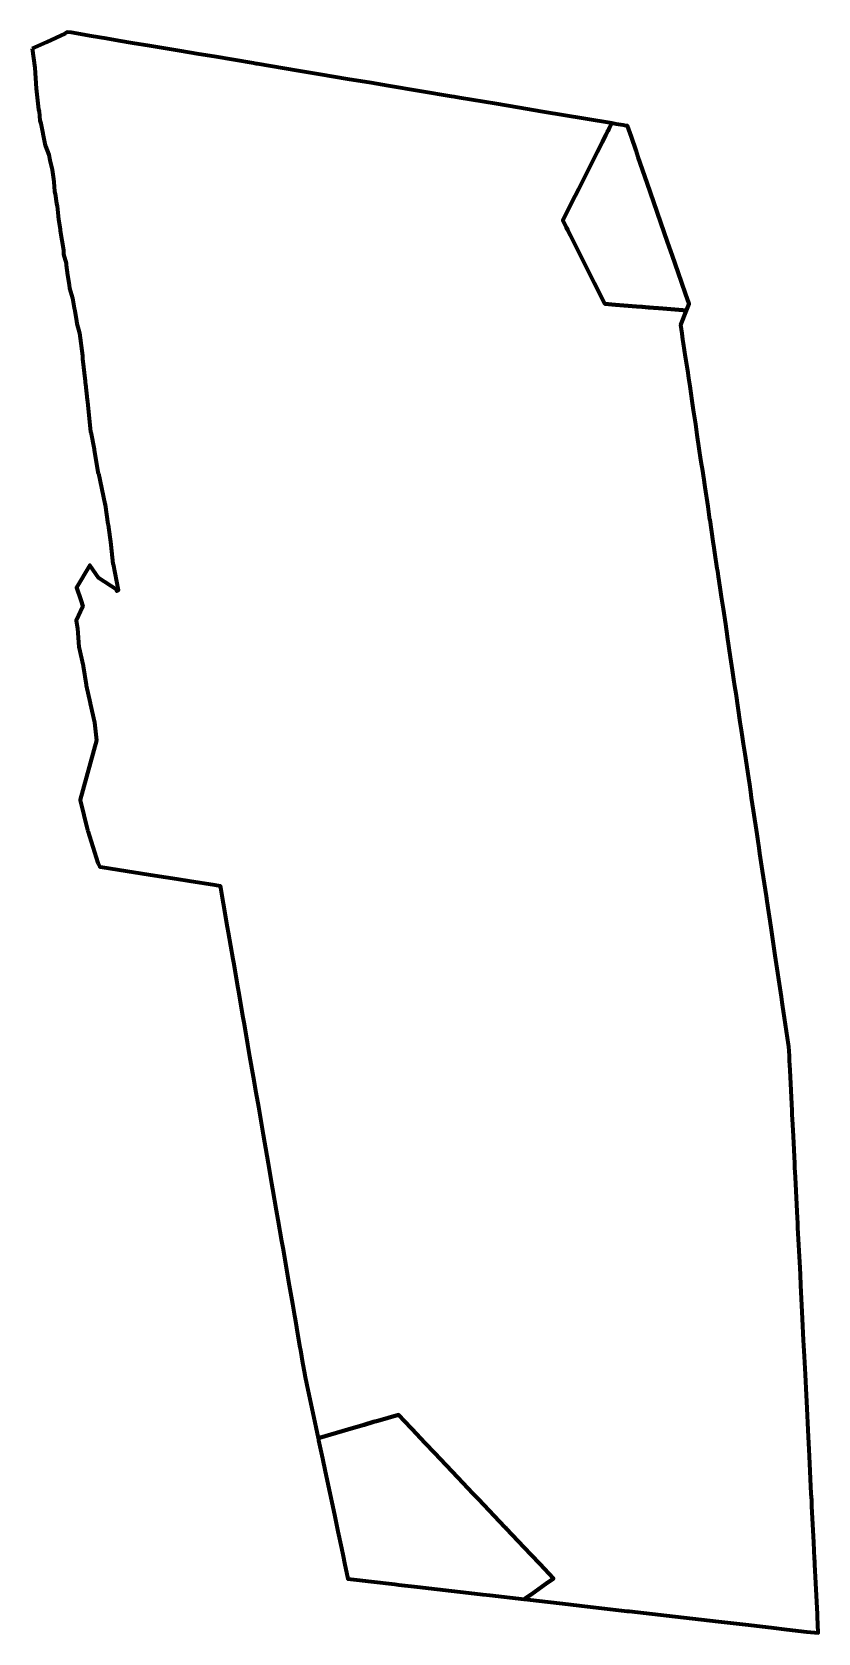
# Model space of a CAD drawing. Header units: metres. Extents: x 808113 to 808198, y 9157367 to 9157541.
import ezdxf

# ---------------------------------------------------------------- set-up
doc = ezdxf.new("R2010")
doc.units = ezdxf.units.M
doc.header["$MEASUREMENT"] = 0
doc.layers.add('2804-21192', color=1, linetype='Continuous')

msp = doc.modelspace()

# ---------------------------------------------------------------- linework, layer by layer
at = {"layer": '2804-21192', "color": 254, "lineweight": 70, "true_color": 0xcccccc}
msp.add_lwpolyline([(808112.66, 9157539.13), (808112.96, 9157537.05), (808113.11, 9157534.81), (808113.38, 9157532.49), (808113.43, 9157532.29), (808113.51, 9157531.3), (808113.61, 9157530.99), (808114.04, 9157528.78), (808114.13, 9157528.53), (808114.5, 9157527.59), (808114.61, 9157527.01), (808114.86, 9157525.93), (808114.99, 9157524.92), (808115.03, 9157524.62), (808115.12, 9157523.6), (808115.18, 9157523.33), (808115.33, 9157522.27), (808115.39, 9157522.03), (808115.51, 9157520.94), (808115.54, 9157520.55), (808115.72, 9157519.5), (808115.74, 9157519.32), (808115.89, 9157518.24), (808116.08, 9157517.2), (808116.1, 9157516.77), (808116.37, 9157515.78), (808116.38, 9157515.58), (808116.54, 9157514.48), (808116.7, 9157513.42), (808116.73, 9157513.08), (808117.05, 9157511.99), (808117.25, 9157510.9), (808117.33, 9157510.6), (808117.5, 9157509.48), (808117.54, 9157509.21), (808117.83, 9157508.16), (808118.14, 9157505.72), (808118.17, 9157505.39), (808118.43, 9157502.95), (808118.46, 9157502.77), (808118.49, 9157502.63), (808118.68, 9157500.9), (808118.71, 9157500.73), (808119.04, 9157497.45), (808119.05, 9157497.43), (808119.05, 9157497.39), (808119.43, 9157495.53), (808119.44, 9157495.46), (808119.84, 9157493.06), (808119.87, 9157492.94), (808119.88, 9157492.89), (808120.6, 9157489.59), (808120.62, 9157489.5), (808120.91, 9157487.39), (808120.93, 9157487.34), (808120.94, 9157487.31), (808121.23, 9157485.18), (808121.25, 9157485.14), (808121.47, 9157483.08), (808121.48, 9157483.06), (808121.48, 9157483.05), (808122.04, 9157480.2), (808122.04, 9157480.15), (808121.9, 9157480.11), (808121.9, 9157480.23), (808119.95, 9157481.51), (808118.95, 9157482.93), (808117.52, 9157480.48), (808117.97, 9157479.13), (808118.21, 9157478.41), (808117.48, 9157476.88), (808117.6, 9157476.05), (808117.6, 9157476.04), (808117.74, 9157474.05), (808117.74, 9157474.02), (808118.22, 9157471.97), (808118.23, 9157471.93), (808118.55, 9157469.9), (808118.57, 9157469.84), (808118.99, 9157467.91), (808118.99, 9157467.87), (808119.45, 9157465.82), (808119.68, 9157463.84), (808119.68, 9157463.83), (808117.91, 9157457.39), (808117.92, 9157457.36), (808118.71, 9157454.08), (808118.72, 9157454.03), (808119.84, 9157450.53), (808119.85, 9157450.51), (808119.87, 9157450.47), (808120.03, 9157450.11), (808120.03, 9157450.11), (808120.1, 9157450.1), (808123.06, 9157449.63), (808126.02, 9157449.16), (808128.43, 9157448.78), (808129.76, 9157448.57), (808132.56, 9157448.13), (808133.14, 9157448.03), (808133.48, 9157446.09), (808133.92, 9157443.54), (808134.02, 9157442.97), (808134.52, 9157440.05), (808134.58, 9157439.68), (808135.07, 9157436.9), (808135.17, 9157436.32), (808135.59, 9157433.9), (808135.74, 9157432.98), (808136.13, 9157430.76), (808136.35, 9157429.47), (808136.73, 9157427.26), (808137.03, 9157425.53), (808137.3, 9157423.97), (808137.64, 9157422.02), (808137.82, 9157420.95), (808138.22, 9157418.65), (808138.36, 9157417.83), (808138.74, 9157415.65), (808138.85, 9157415.01), (808139.25, 9157412.69), (808139.43, 9157411.68), (808139.82, 9157409.38), (808139.95, 9157408.65), (808140.44, 9157405.83), (808140.59, 9157404.93), (808141, 9157402.55), (808141.23, 9157401.25), (808141.3, 9157400.86), (808141.61, 9157399.07), (808141.83, 9157397.78), (808141.88, 9157397.5), (808142.12, 9157396.11), (808142.31, 9157395.01), (808142.35, 9157394.76), (808142.58, 9157393.69), (808142.9, 9157392.18), (808143.12, 9157391.14), (808143.55, 9157389.13), (808143.8, 9157387.92), (808143.96, 9157387.97), (808147.64, 9157389.04), (808148.81, 9157389.38), (808149.85, 9157389.69), (808150.32, 9157389.82), (808152.55, 9157390.47), (808153.25, 9157389.73), (808153.92, 9157389.03), (808153.99, 9157388.95), (808155.46, 9157387.4), (808156.49, 9157386.32), (808159.02, 9157383.65), (808160.65, 9157381.92), (808161.25, 9157381.3), (808164.14, 9157378.25), (808164.2, 9157378.19), (808164.29, 9157378.09), (808166.25, 9157376.02), (808166.98, 9157375.25), (808167.93, 9157374.26), (808169.43, 9157372.66), (808169.35, 9157372.6), (808168.95, 9157372.32), (808168.6, 9157372.07), (808166.98, 9157370.93), (808166.82, 9157370.81), (808166.36, 9157370.49), (808166.24, 9157370.41), (808166.36, 9157370.4), (808166.92, 9157370.33), (808171.03, 9157369.86), (808172.52, 9157369.69), (808177.44, 9157369.12), (808177.53, 9157369.11), (808177.67, 9157369.09), (808182.66, 9157368.52), (808187.38, 9157367.98), (808190.31, 9157367.64), (808193.13, 9157367.31), (808194.83, 9157367.12), (808197.01, 9157366.87), (808198.22, 9157366.73), (808198.19, 9157367.64), (808198.16, 9157368.49), (808198.16, 9157368.62), (808198.15, 9157368.79), (808197.98, 9157372.15), (808197.88, 9157374.18), (808197.86, 9157374.5), (808197.85, 9157374.83), (808197.76, 9157376.57), (808197.56, 9157380.54), (808197.53, 9157381.17), (808197.49, 9157381.88), (808197.29, 9157385.97), (808197.25, 9157386.71), (808197.22, 9157387.37), (808197.18, 9157388.06), (808196.99, 9157391.92), (808196.95, 9157392.6), (808196.84, 9157394.85), (808196.74, 9157396.83), (808196.68, 9157398.02), (808196.65, 9157398.58), (808196.54, 9157400.9), (808196.35, 9157404.59), (808196.3, 9157405.71), (808196.26, 9157406.46), (808196.04, 9157410.8), (808196.03, 9157411.06), (808196.01, 9157411.37), (808195.99, 9157411.86), (808195.76, 9157416.34), (808195.74, 9157416.86), (808195.71, 9157417.35), (808195.69, 9157417.82), (808195.54, 9157420.8), (808195.44, 9157422.65), (808195.42, 9157423.1), (808195.4, 9157423.56), (808195.18, 9157427.98), (808195.15, 9157428.5), (808195.13, 9157429), (808195.1, 9157429.52), (808195.07, 9157430.04), (808195.05, 9157430.53), (808195.02, 9157430.75), (808194.47, 9157434.38), (808194.4, 9157434.88), (808194.32, 9157435.36), (808194.24, 9157435.94), (808193.56, 9157440.46), (808193.49, 9157440.94), (808193.41, 9157441.45), (808193.34, 9157441.96), (808193.11, 9157443.49), (808192.68, 9157446.36), (808192.6, 9157446.91), (808192.49, 9157447.61), (808192.18, 9157449.68), (808191.9, 9157451.54), (808191.81, 9157452.16), (808191.7, 9157452.9), (808191.58, 9157453.67), (808191.2, 9157456.22), (808190.99, 9157457.61), (808190.89, 9157458.27), (808190.78, 9157459.05), (808190.68, 9157459.74), (808190.28, 9157462.41), (808190.11, 9157463.5), (808190, 9157464.24), (808189.89, 9157464.96), (808189.76, 9157465.85), (808189.3, 9157468.95), (808189.18, 9157469.74), (808189.07, 9157470.48), (808188.91, 9157471.51), (808188.71, 9157472.9), (808188.37, 9157475.14), (808188.37, 9157475.16), (808188.17, 9157476.5), (808187.92, 9157478.17), (808187.72, 9157479.47), (808187.57, 9157480.49), (808187.39, 9157481.68), (808187.3, 9157482.27), (808187.26, 9157482.56), (808187, 9157484.32), (808186.92, 9157484.81), (808186.82, 9157485.49), (808186.47, 9157487.84), (808186.46, 9157487.86), (808186.25, 9157489.31), (808185.93, 9157491.42), (808185.9, 9157491.66), (808185.81, 9157492.2), (808185.64, 9157493.39), (808185.58, 9157493.78), (808185.48, 9157494.4), (808185.3, 9157495.61), (808185.08, 9157497.09), (808184.91, 9157498.25), (808184.68, 9157499.8), (808184.53, 9157500.79), (808184.29, 9157502.4), (808184.16, 9157503.27), (808184.07, 9157503.86), (808183.97, 9157504.55), (808183.81, 9157505.58), (808183.59, 9157507.05), (808183.52, 9157507.49), (808183.43, 9157508.12), (808183.29, 9157509.08), (808183.91, 9157510.65), (808183.52, 9157510.68), (808181.31, 9157510.85), (808180.85, 9157510.89), (808180.31, 9157510.93), (808179.88, 9157510.96), (808179.75, 9157510.98), (808179.08, 9157511.03), (808178.45, 9157511.08), (808177.08, 9157511.18), (808176.17, 9157511.26), (808175, 9157511.35), (808173.85, 9157513.65), (808173.81, 9157513.73), (808171.42, 9157518.49), (808171.27, 9157518.78), (808170.95, 9157519.41), (808170.83, 9157519.65), (808170.44, 9157520.43), (808170.6, 9157520.74), (808171.79, 9157523.11), (808172.18, 9157523.89), (808173.41, 9157526.33), (808173.7, 9157526.91), (808174.18, 9157527.87), (808174.75, 9157528.99), (808175.13, 9157529.75), (808175.33, 9157530.16), (808175.38, 9157530.25), (808175.4, 9157530.3), (808175.47, 9157530.42), (808175.49, 9157530.46), (808175.52, 9157530.52), (808175.52, 9157530.53), (808175.54, 9157530.57), (808175.55, 9157530.59), (808175.59, 9157530.66), (808175.59, 9157530.67), (808175.6, 9157530.69), (808175.76, 9157531.01), (808172.9, 9157531.49), (808168.25, 9157532.27), (808165.56, 9157532.72), (808163.22, 9157533.11), (808159.19, 9157533.79), (808158.61, 9157533.88), (808158.34, 9157533.93), (808151.44, 9157535.08), (808149.57, 9157535.4), (808147.02, 9157535.82), (808144.03, 9157536.32), (808141.64, 9157536.73), (808137.17, 9157537.47), (808137.07, 9157537.49), (808136.76, 9157537.54), (808132.48, 9157538.26), (808130.81, 9157538.54), (808128.71, 9157538.89), (808125.44, 9157539.44), (808123.61, 9157539.74), (808122.12, 9157539.99), (808120.75, 9157540.22), (808119.13, 9157540.49), (808116.91, 9157540.87), (808116.47, 9157540.94), (808116.26, 9157540.77), (808114.24, 9157539.83)], close=True, dxfattribs=at)
at = {"layer": '2804-21192', "color": 132, "lineweight": 70, "true_color": 0x00cccc}
for points in [[(808170.6, 9157520.74), (808170.44, 9157520.43), (808170.83, 9157519.65), (808170.95, 9157519.41), (808171.27, 9157518.78), (808171.42, 9157518.49), (808173.81, 9157513.73), (808173.85, 9157513.65), (808175, 9157511.35), (808176.17, 9157511.26), (808177.08, 9157511.18), (808178.45, 9157511.08), (808179.08, 9157511.03), (808179.75, 9157510.98), (808179.88, 9157510.96), (808180.31, 9157510.93), (808180.85, 9157510.89), (808181.31, 9157510.85), (808183.52, 9157510.68), (808183.91, 9157510.65), (808184.18, 9157511.35), (808183.79, 9157512.5), (808182.98, 9157514.82), (808182.38, 9157516.57), (808181.85, 9157518.11), (808179.63, 9157524.53), (808178.66, 9157527.32), (808178.41, 9157528.06), (808177.9, 9157529.52), (808177.49, 9157530.72), (808177.15, 9157530.78), (808177.02, 9157530.8), (808176.24, 9157530.93), (808175.76, 9157531.01), (808175.6, 9157530.69), (808175.59, 9157530.67), (808175.59, 9157530.66), (808175.55, 9157530.59), (808175.54, 9157530.57), (808175.52, 9157530.53), (808175.52, 9157530.52), (808175.49, 9157530.46), (808175.47, 9157530.42), (808175.4, 9157530.3), (808175.38, 9157530.25), (808175.33, 9157530.16), (808175.13, 9157529.75), (808174.75, 9157528.99), (808174.18, 9157527.87), (808173.7, 9157526.91), (808173.41, 9157526.33), (808172.18, 9157523.89), (808171.79, 9157523.11)], [(808143.8, 9157387.92), (808143.83, 9157387.8), (808143.86, 9157387.66), (808144.27, 9157385.71), (808144.57, 9157384.3), (808145.07, 9157381.95), (808145.29, 9157380.92), (808145.57, 9157379.57), (808145.96, 9157377.77), (808146.34, 9157375.94), (808146.53, 9157375.08), (808146.69, 9157374.31), (808147.05, 9157372.62), (808148.02, 9157372.5), (808149.59, 9157372.33), (808152.14, 9157372.03), (808152.6, 9157371.98), (808154.58, 9157371.75), (808156.76, 9157371.5), (808160.82, 9157371.03), (808161.75, 9157370.93), (808162.49, 9157370.84), (808166.24, 9157370.41), (808166.36, 9157370.49), (808166.82, 9157370.81), (808166.98, 9157370.93), (808168.6, 9157372.07), (808168.95, 9157372.32), (808169.35, 9157372.6), (808169.43, 9157372.66), (808167.93, 9157374.26), (808166.98, 9157375.25), (808166.25, 9157376.02), (808164.29, 9157378.09), (808164.2, 9157378.19), (808164.14, 9157378.25), (808161.25, 9157381.3), (808160.65, 9157381.92), (808159.02, 9157383.65), (808156.49, 9157386.32), (808155.46, 9157387.4), (808153.99, 9157388.95), (808153.92, 9157389.03), (808153.25, 9157389.73), (808152.55, 9157390.47), (808150.32, 9157389.82), (808149.85, 9157389.69), (808148.81, 9157389.38), (808147.64, 9157389.04), (808143.96, 9157387.97)]]:
    msp.add_lwpolyline(points, close=True, dxfattribs=at)

doc.saveas('drawing.dxf')
